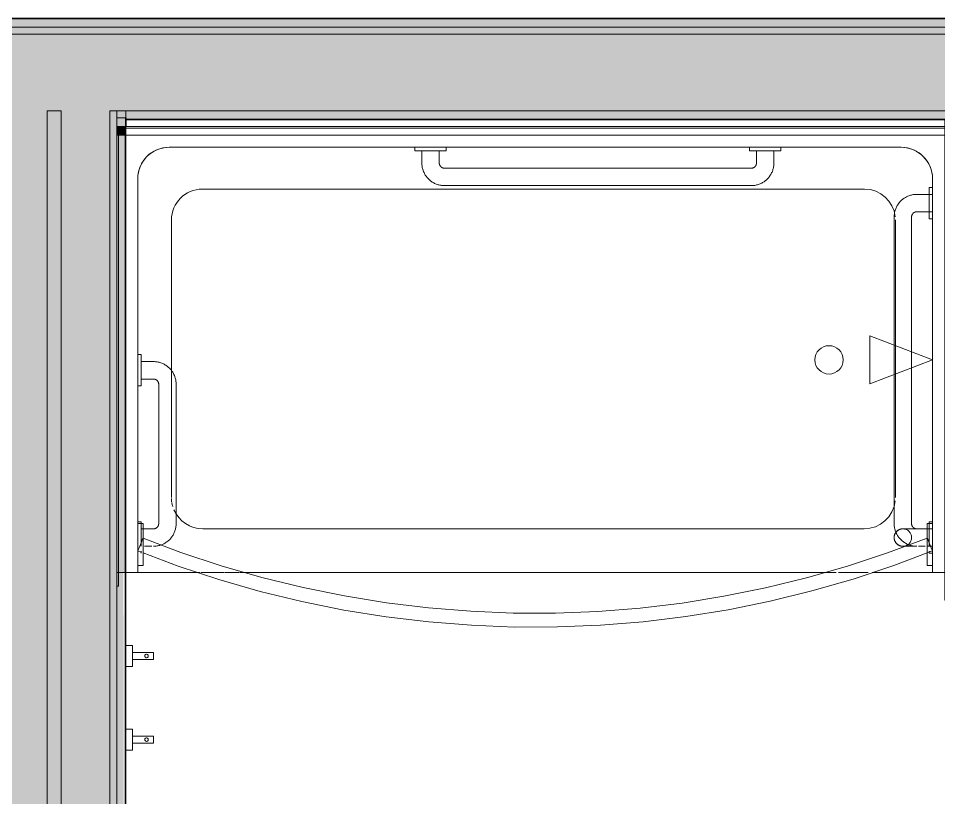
# Model space of a CAD drawing. Header units: inches. Extents: x 6 to 8416, y -388 to 6104.
# Drawn here: x 5930.2 to 5996.2, y 213.3 to 269.2 of the extents above; entities that cross this region are included whole.
import ezdxf

# ---------------------------------------------------------------- set-up
doc = ezdxf.new("R2010")
doc.units = ezdxf.units.IN
doc.header["$MEASUREMENT"] = 0
doc.linetypes.add('Dash 1_16_', pattern=[48, 24, -24])
for name, color, linetype, lineweight in [('A-GENM', 13, 'Continuous', 18), ('A-ROOM', 32, 'Continuous', 13), ('A-WALL', 113, 'Continuous', 25), ('A-WALL-PATT', 111, 'Continuous', 35), ('I-WALL', 2, 'Continuous', 25), ('P-SANR-FIXT', 6, 'Continuous', 18), ('Q-SPCQ', 91, 'Continuous', 18)]:
    doc.layers.add(name, color=color, linetype=linetype, lineweight=lineweight)

# ---------------------------------------------------------------- blocks, each defined once
blk = doc.blocks.new('GM BA Shower-Unit-Tub-Prefab-Non Accessible-AM - Non-Accessible_ 60_W x 32_D-8913591-LEVEL 3 - PLAN Copy 1 Copy 1')
at = {"layer": 'A-GENM'}
for p, q in [((0, 32), (0.625, 32)), ((59.375, 32), (60, 32))]:
    blk.add_line(p, q, dxfattribs=at)
blk = doc.blocks.new('z Nested-Shower Surround-Tub-Prefab - Variable-V1182-LEVEL 3 - PLAN Copy 1 Copy 1')
at = {"layer": 'A-GENM', "lineweight": 9}
for p, q in [((0.125, 33), (0, 33)), ((0, 33), (0, 0.625)), ((0, 32), (0, 33)), ((0, 33), (0.125, 33)), ((0.125, 0.625), (0.125, 33)), ((0.125, 33), (0.125, 32)), ((60, 33), (59.875, 33)), ((59.875, 33), (59.875, 32)), ((60, 32), (60, 33)), ((0, 0.625), (0, 32)), ((0.125, 32), (0.125, 0.625)), ((59.875, 32), (59.875, 0.625)), ((60, 0.625), (60, 32)), ((0, 0.625), (0, 0)), ((0, 0), (0, 0.625)), ((0, 0), (59.375, 0)), ((0.625, 0), (0, 0)), ((0.125, 0.125), (0.125, 0.625)), ((0.125, 0.625), (0.125, 0.312)), ((59.375, 0.125), (0.125, 0.125)), ((0.312, 0.125), (0.625, 0.125)), ((0.625, 0.125), (59.375, 0.125)), ((59.375, 0), (0.625, 0)), ((59.875, 0.125), (59.375, 0.125)), ((59.375, 0), (60, 0)), ((59.875, 0.625), (59.875, 0.125)), ((60, 0), (60, 0.625))]:
    blk.add_line(p, q, dxfattribs=at)
at = {"layer": 'A-GENM'}
for p, q in [((1.5, 32), (0, 32)), ((0, 32), (0, 0.625)), ((0, 0.625), (0, 32)), ((0.125, 32), (0.625, 32)), ((0.625, 32), (1.5, 32)), ((1.5, 32), (5.826, 32)), ((1.5, 30.75), (1.5, 32)), ((1.5, 30.75), (1.5, 32)), ((1.5, 32), (1.5, 30.75)), ((6.125, 32), (8.252, 32)), ((8.398, 32), (9.275, 32)), ((9.275, 32), (50.725, 32)), ((50.725, 32), (51.148, 32)), ((51.2, 32), (52.246, 32)), ((52.296, 32), (53.966, 32)), ((54.047, 32), (58.5, 32)), ((58.5, 32), (58.5, 30.75)), ((59.375, 32), (58.5, 32)), ((58.5, 32), (58.5, 30.75)), ((58.5, 30.75), (58.5, 32)), ((58.5, 32), (59.375, 32)), ((60, 32), (59.375, 32)), ((60, 0.625), (60, 32)), ((1.5, 30), (1.5, 30.75)), ((1.5, 29.25), (1.5, 30.75)), ((1.5, 30.75), (1.5, 30)), ((58.5, 30.75), (58.5, 29.25)), ((58.5, 30.75), (58.5, 29.25)), ((58.5, 29.25), (58.5, 30.75)), ((1.5, 3.75), (1.5, 29.25)), ((1.5, 5.942), (1.5, 29.058)), ((1.5, 29.058), (1.5, 5.942)), ((58.5, 29.25), (58.5, 3.75)), ((58.5, 29.25), (58.5, 3.75)), ((58.5, 3.75), (58.5, 29.25)), ((53.839, 28.873), (6.409, 28.873)), ((4.159, 26.623), (4.159, 17.771)), ((56.089, 18.5), (56.089, 26.623)), ((56.089, 6.712), (56.089, 18.5)), ((4.159, 17.771), (4.159, 15.729)), ((4.159, 15.729), (4.159, 6.712)), ((1.5, 3.75), (1.5, 5.058)), ((1.5, 5.058), (1.5, 3.75)), ((53.877, 4.5), (6.371, 4.5)), ((56.25, 1.5), (3.75, 1.5)), ((56.25, 1.5), (3.75, 1.5)), ((3.75, 1.5), (56.25, 1.5)), ((0, 0.625), (0, 0)), ((0, 0), (0, 0.625)), ((0, 0), (59.375, 0)), ((0.625, 0), (0, 0)), ((59.375, 0), (0.625, 0)), ((59.375, 0), (60, 0)), ((60, 0), (60, 0.625))]:
    blk.add_line(p, q, dxfattribs=at)
blk.add_circle((8.92, 16.75), 1.016, dxfattribs=at)
for centre, radius, start, end in [((6.409, 26.623), 2.25, 90, 173.7582), ((53.839, 26.623), 2.25, 23.01288, 90), ((53.839, 26.623), 2.25, 10.6675, 16.57426), ((53.839, 26.623), 2.25, 1.82866, 9.29916), ((53.877, 6.712), 2.212, 270, 360), ((6.371, 6.712), 2.212, 186.09767, 270), ((3.75, 3.75), 2.25, 180, 198.7126), ((3.75, 3.75), 2.25, 180, 270), ((3.75, 3.75), 2.25, 180, 198.7126), ((56.25, 3.75), 2.25, 270, 360), ((56.25, 3.75), 2.25, 339.97132, 0), ((56.25, 3.75), 2.25, 339.97132, 360), ((3.75, 3.75), 2.25, 200.02868, 204.97132), ((3.75, 3.75), 2.25, 200.02868, 204.97132), ((3.75, 3.75), 2.25, 204.97132, 245.02868), ((3.75, 3.75), 2.25, 204.97132, 245.02868), ((56.25, 3.75), 2.25, 294.97132, 335.02868), ((56.25, 3.75), 2.25, 294.97132, 335.02868), ((56.25, 3.75), 2.25, 335.02868, 339.97132), ((56.25, 3.75), 2.25, 335.02868, 339.97132), ((3.75, 3.75), 2.25, 245.02868, 249.97132), ((3.75, 3.75), 2.25, 245.02868, 249.97132), ((3.75, 3.75), 2.25, 249.97132, 270), ((3.75, 3.75), 2.25, 249.97132, 270), ((56.25, 3.75), 2.25, 270, 290.02868), ((56.25, 3.75), 2.25, 270, 290.02868), ((56.25, 3.75), 2.25, 290.02868, 294.97132), ((56.25, 3.75), 2.25, 290.02868, 294.97132)]:
    blk.add_arc(centre, radius, start, end, dxfattribs=at)
blk = doc.blocks.new('z Nested-Shower Grab Bars - Variable-V1183-LEVEL 3 - PLAN Copy 1 Copy 1')
at = {"layer": 'A-GENM', "linetype": 'Dash 1_16_', "lineweight": 9}
for p, q in [((0.132, 29.125), (0, 29.125)), ((0, 29.125), (0, 29.087)), ((0, 29.125), (0, 29.087)), ((0.132, 29.125), (0, 29.125)), ((0, 29.125), (0, 29.087)), ((0, 29.125), (0, 29.087)), ((0, 29.087), (0, 28.974)), ((0, 29.087), (0, 28.974)), ((0, 29.087), (0, 28.974)), ((0, 29.087), (0, 28.974)), ((0.25, 29.125), (0.132, 29.125)), ((0.25, 29.125), (0.132, 29.125)), ((0.25, 29.087), (0.25, 29.125)), ((0.25, 29.087), (0.25, 29.125)), ((0.25, 29.087), (0.25, 29.125)), ((0.25, 29.087), (0.25, 29.125)), ((0.25, 28.974), (0.25, 29.087)), ((0.25, 28.974), (0.25, 29.087)), ((0.25, 28.974), (0.25, 29.087)), ((0.25, 28.974), (0.25, 29.087)), ((56.75, 29.125), (56.75, 29.087)), ((56.75, 29.125), (56.75, 29.087)), ((56.75, 29.087), (56.75, 28.974)), ((56.75, 29.087), (56.75, 28.974)), ((57, 29.087), (57, 29.125)), ((57, 29.087), (57, 29.125)), ((57, 28.974), (57, 29.087)), ((57, 28.974), (57, 29.087)), ((0, 28.795), (0, 28.563)), ((0, 28.795), (0, 28.563)), ((0, 28.795), (0, 28.563)), ((0, 28.795), (0, 28.563)), ((0.132, 28.625), (0, 28.625)), ((0, 28.625), (0, 28.604)), ((0, 28.625), (0, 28.604)), ((0, 28.604), (0, 28.541)), ((0, 28.604), (0, 28.541)), ((0, 28.541), (0, 28.442)), ((0, 28.541), (0, 28.442)), ((0, 28.503), (0, 28.291)), ((0, 28.503), (0, 28.291)), ((0, 28.503), (0, 28.291)), ((0, 28.442), (0, 28.313)), ((0, 28.442), (0, 27.838)), ((0.375, 28.625), (0.154, 28.625)), ((0.25, 28.625), (0.25, 28.604)), ((0.25, 28.625), (0.25, 28.604)), ((0.25, 28.604), (0.25, 28.541)), ((0.25, 28.604), (0.25, 28.541)), ((0.25, 28.541), (0.25, 28.442)), ((0.25, 28.541), (0.25, 28.442)), ((0.25, 28.442), (0.25, 28.313)), ((0.25, 28.442), (0.25, 28.313)), ((1.004, 28.625), (0.515, 28.625)), ((1.004, 28.625), (0.515, 28.625)), ((1.272, 28.618), (1.208, 28.623)), ((1.245, 28.625), (1.284, 28.625)), ((1.44, 28.625), (1.477, 28.625)), ((1.528, 28.574), (1.465, 28.589)), ((1.551, 28.625), (1.587, 28.625)), ((1.587, 28.625), (1.622, 28.625)), ((1.966, 28.625), (1.987, 28.625)), ((1.987, 28.625), (2.007, 28.625)), ((2.007, 28.625), (2.025, 28.625)), ((2.025, 28.625), (2.042, 28.625)), ((2.042, 28.625), (2.057, 28.625)), ((55.616, 28.604), (55.552, 28.593)), ((56.516, 28.625), (55.998, 28.625)), ((56.75, 28.541), (56.75, 28.625)), ((56.75, 28.604), (56.75, 28.625)), ((56.75, 28.541), (56.75, 28.604)), ((56.75, 28.442), (56.75, 28.541)), ((56.75, 28.442), (56.75, 28.541)), ((56.75, 28.313), (56.75, 28.442)), ((56.75, 28.313), (56.75, 28.442)), ((57, 28.563), (57, 28.795)), ((57, 28.563), (57, 28.795)), ((57, 28.291), (57, 28.503)), ((57, 28.291), (57, 28.503)), ((0, 28.313), (0, 28.162)), ((0, 28.291), (0, 28.113)), ((0, 28.291), (0, 28.113)), ((0, 28.291), (0, 28.113)), ((0, 28.162), (0, 28)), ((0, 28), (0, 27.749)), ((0, 28), (0, 27.838)), ((0, 28), (0, 27.749)), ((0, 28), (0, 27.749)), ((0, 27.838), (0, 27.688)), ((0, 27.838), (0, 27.688)), ((0.25, 28.313), (0.25, 28.162)), ((0.25, 28.313), (0.25, 28)), ((0.25, 28.113), (0.25, 28.291)), ((0.25, 28.162), (0.25, 28)), ((0.25, 28), (0.25, 27.838)), ((0.25, 28), (0.25, 27.838)), ((0.25, 27.749), (0.25, 27.991)), ((0.25, 27.838), (0.25, 27.688)), ((0.25, 27.838), (0.25, 27.688)), ((56.75, 28.162), (56.75, 28.313)), ((56.75, 28.162), (56.75, 28.313)), ((56.75, 28), (56.75, 28.162)), ((56.75, 28), (56.75, 28.162)), ((56.75, 27.838), (56.75, 28)), ((56.75, 27.838), (56.75, 28)), ((56.75, 27.688), (56.75, 27.838)), ((56.75, 27.688), (56.75, 27.838)), ((57, 28.113), (57, 28.291)), ((57, 28.113), (57, 28.291)), ((57, 27.749), (57, 28)), ((57, 27.749), (57, 28)), ((0, 27.709), (0, 26.875)), ((0, 27.709), (0, 26.875)), ((0, 27.709), (0, 26.875)), ((0, 27.688), (0, 27.375)), ((0, 27.688), (0, 27.558)), ((0, 27.558), (0, 27.375)), ((0, 27.438), (0, 26.875)), ((0, 27.375), (1.125, 27.375)), ((0.25, 26.875), (0.25, 27.709)), ((0.25, 27.688), (0.25, 27.375)), ((0.25, 27.688), (0.25, 27.375)), ((0.25, 26.875), (0.25, 27.687)), ((0.25, 26.875), (0.25, 27.687)), ((0.25, 26.875), (0.25, 27.438)), ((0.25, 27.375), (1.125, 27.375)), ((55.875, 27.375), (56.75, 27.375)), ((56.75, 27.709), (56.75, 26.875)), ((56.75, 27.375), (56.75, 27.688)), ((56.75, 27.375), (56.75, 27.688)), ((56.75, 27.687), (56.75, 26.875)), ((57, 26.875), (57, 27.709)), ((57, 26.875), (57, 27.709)), ((0, 26.875), (0.25, 26.875)), ((0, 26.875), (0.25, 26.875)), ((1.5, 27), (1.5, 15.826)), ((2.75, 16.306), (2.75, 27)), ((54.25, 27), (54.25, 17)), ((55.5, 17), (55.5, 27)), ((56.75, 26.875), (57, 26.875)), ((56.75, 16.625), (55.875, 16.625)), ((57, 17.125), (56.75, 17.125)), ((56.75, 17.125), (56.75, 16.313)), ((56.75, 17.125), (56.75, 14.875)), ((56.75, 16.313), (56.75, 16.625)), ((56.75, 15.375), (56.75, 16.625)), ((57, 14.875), (57, 17.125)), ((57, 14.875), (57, 17.125)), ((2.75, 14.194), (2.75, 16.306)), ((56.75, 15.688), (56.75, 16.313)), ((1.5, 15.826), (1.5, 14.674)), ((55.875, 15.375), (56.75, 15.375)), ((56.75, 15.375), (56.75, 15.688)), ((56.75, 15.687), (56.75, 14.875)), ((1.5, 14.674), (1.5, 5)), ((56.75, 14.875), (57, 14.875)), ((2.75, 5), (2.75, 14.194)), ((0.25, 5.125), (0, 5.125)), ((0, 5.125), (0, 4.563)), ((0, 5.125), (0, 2.875)), ((1.125, 4.625), (0, 4.625)), ((0, 4.625), (0, 4.442)), ((0, 4.625), (0, 3.375)), ((0.25, 2.875), (0.25, 5.125)), ((0.25, 4.563), (0.25, 5.125)), ((0, 4.442), (0, 4.313)), ((0, 4.313), (0, 4.162)), ((0, 4.162), (0, 4)), ((0, 4), (0, 3.838)), ((0, 3.838), (0, 3.688)), ((0, 3.688), (0, 3.558)), ((0, 3.558), (0, 3.375)), ((0, 3.438), (0, 2.875)), ((0, 3.375), (1.125, 3.375)), ((0.25, 2.875), (0.25, 3.438)), ((0, 2.875), (0.25, 2.875)), ((35, 2.75), (13, 2.75)), ((35, 2.75), (13, 2.75)), ((13, 1.5), (35, 1.5)), ((13, 1.5), (35, 1.5)), ((11.375, 1.125), (11.375, 0.25)), ((11.375, 1.125), (11.375, 0.25)), ((12.625, 0.25), (12.625, 1.125)), ((12.625, 0.25), (12.625, 1.125)), ((35.375, 1.125), (35.375, 0.25)), ((35.375, 1.125), (35.375, 0.25)), ((36.625, 0.25), (36.625, 1.125)), ((36.625, 0.25), (36.625, 1.125)), ((10.875, 0.25), (10.875, 0)), ((11.687, 0.25), (10.875, 0.25)), ((11.687, 0.25), (10.875, 0.25)), ((10.875, 0.25), (10.875, 0)), ((13.125, 0.25), (10.875, 0.25)), ((11.687, 0.25), (10.875, 0.25)), ((10.875, 0), (13.125, 0)), ((10.875, 0), (13.125, 0)), ((10.875, 0), (13.125, 0)), ((10.875, 0), (13.125, 0)), ((11.375, 0.25), (11.688, 0.25)), ((11.375, 0.25), (11.688, 0.25)), ((11.375, 0.25), (11.688, 0.25)), ((11.375, 0.25), (12.625, 0.25)), ((11.688, 0.25), (11.838, 0.25)), ((11.688, 0.25), (12.313, 0.25)), ((11.688, 0.25), (12.313, 0.25)), ((11.838, 0.25), (12, 0.25)), ((12, 0.25), (12.162, 0.25)), ((12.162, 0.25), (12.313, 0.25)), ((13.125, 0.25), (12.313, 0.25)), ((13.125, 0.25), (12.313, 0.25)), ((12.313, 0.25), (12.625, 0.25)), ((12.313, 0.25), (12.625, 0.25)), ((13.125, 0.25), (12.313, 0.25)), ((12.313, 0.25), (12.625, 0.25)), ((13.125, 0), (13.125, 0.25)), ((13.125, 0), (13.125, 0.25)), ((34.875, 0.25), (34.875, 0)), ((35.687, 0.25), (34.875, 0.25)), ((35.687, 0.25), (34.875, 0.25)), ((34.875, 0.25), (34.875, 0)), ((37.125, 0.25), (34.875, 0.25)), ((35.687, 0.25), (34.875, 0.25)), ((34.875, 0), (37.125, 0)), ((34.875, 0), (37.125, 0)), ((34.875, 0), (37.125, 0)), ((34.875, 0), (37.125, 0)), ((35.375, 0.25), (35.688, 0.25)), ((35.375, 0.25), (35.688, 0.25)), ((35.375, 0.25), (36.625, 0.25)), ((35.375, 0.25), (35.688, 0.25)), ((35.688, 0.25), (36.313, 0.25)), ((35.688, 0.25), (35.838, 0.25)), ((35.688, 0.25), (36.313, 0.25)), ((35.838, 0.25), (36, 0.25)), ((36, 0.25), (36.162, 0.25)), ((36.162, 0.25), (36.313, 0.25)), ((37.125, 0.25), (36.313, 0.25)), ((37.125, 0.25), (36.313, 0.25)), ((36.313, 0.25), (36.625, 0.25)), ((36.313, 0.25), (36.625, 0.25)), ((37.125, 0.25), (36.313, 0.25)), ((36.313, 0.25), (36.625, 0.25)), ((37.125, 0), (37.125, 0.25)), ((37.125, 0), (37.125, 0.25))]:
    blk.add_line(p, q, dxfattribs=at)
at = {"layer": 'A-GENM', "linetype": 'Dash 1_16_', "lineweight": 9, "flags": 128}
for points in [[(1.208, 28.623), (1.143, 28.625), (1.125, 28.625)], [(1.125, 28.625), (1.165, 28.625), (1.205, 28.625), (1.245, 28.625)], [(1.465, 28.589), (1.401, 28.601), (1.337, 28.611), (1.272, 28.618)], [(1.284, 28.625), (1.324, 28.625), (1.363, 28.625), (1.401, 28.625), (1.44, 28.625)], [(1.477, 28.625), (1.514, 28.625), (1.551, 28.625)], [(2.646, 27.572), (2.622, 27.633), (2.595, 27.692), (2.566, 27.75), (2.535, 27.807), (2.502, 27.863), (2.466, 27.918), (2.428, 27.97), (2.389, 28.022), (2.347, 28.072), (2.303, 28.119), (2.257, 28.166), (2.21, 28.21), (2.16, 28.252), (2.109, 28.293), (2.057, 28.331), (2.003, 28.367), (1.948, 28.401), (1.891, 28.433), (1.833, 28.463), (1.774, 28.49), (1.714, 28.515), (1.653, 28.537), (1.591, 28.557), (1.528, 28.574)], [(1.622, 28.625), (1.656, 28.625), (1.69, 28.625), (1.722, 28.625), (1.754, 28.625), (1.784, 28.625), (1.814, 28.625), (1.842, 28.625), (1.87, 28.625), (1.896, 28.625), (1.921, 28.625), (1.944, 28.625), (1.966, 28.625)], [(2.057, 28.625), (2.071, 28.625), (2.083, 28.625), (2.094, 28.625), (2.103, 28.625), (2.11, 28.625), (2.116, 28.625), (2.121, 28.625), (2.124, 28.625), (2.125, 28.625)], [(2.125, 28.625), (2.15, 28.625), (2.175, 28.623), (2.2, 28.621), (2.225, 28.617), (2.249, 28.613), (2.274, 28.607), (2.298, 28.601), (2.322, 28.593), (2.345, 28.585), (2.368, 28.576), (2.391, 28.565), (2.414, 28.554), (2.436, 28.542), (2.457, 28.53), (2.478, 28.516), (2.498, 28.501), (2.518, 28.486), (2.537, 28.47), (2.556, 28.453), (2.573, 28.435), (2.59, 28.417), (2.607, 28.398), (2.622, 28.379), (2.637, 28.358), (2.651, 28.338), (2.664, 28.316), (2.676, 28.295), (2.688, 28.272), (2.698, 28.25), (2.708, 28.226), (2.716, 28.203), (2.724, 28.179), (2.73, 28.155), (2.736, 28.131), (2.741, 28.106), (2.745, 28.082), (2.747, 28.057), (2.749, 28.032), (2.75, 28.007), (2.75, 27.982), (2.749, 27.957), (2.746, 27.932), (2.743, 27.907), (2.739, 27.882), (2.734, 27.858), (2.727, 27.834), (2.72, 27.81), (2.712, 27.786), (2.703, 27.763), (2.693, 27.74), (2.682, 27.717), (2.671, 27.695), (2.658, 27.674), (2.645, 27.653), (2.63, 27.632), (2.615, 27.612), (2.599, 27.593), (2.583, 27.574), (2.565, 27.556), (2.547, 27.539), (2.528, 27.523), (2.509, 27.507), (2.489, 27.492), (2.468, 27.478), (2.447, 27.464), (2.426, 27.452), (2.403, 27.44), (2.381, 27.43), (2.358, 27.42), (2.334, 27.411), (2.311, 27.403), (2.287, 27.396), (2.262, 27.39), (2.238, 27.385), (2.213, 27.381), (2.188, 27.378), (2.163, 27.376), (2.138, 27.375), (2.125, 27.375)], [(55.303, 28.521), (55.242, 28.497), (55.183, 28.47), (55.125, 28.441), (55.068, 28.41), (55.012, 28.377), (54.957, 28.341), (54.905, 28.303), (54.853, 28.264), (54.803, 28.222), (54.756, 28.178), (54.709, 28.132), (54.665, 28.085), (54.623, 28.035), (54.582, 27.984), (54.544, 27.932), (54.508, 27.878), (54.474, 27.823), (54.442, 27.766), (54.412, 27.708), (54.385, 27.649), (54.36, 27.589), (54.338, 27.528), (54.318, 27.466), (54.301, 27.403), (54.286, 27.34), (54.274, 27.276), (54.264, 27.212), (54.257, 27.147), (54.252, 27.083), (54.25, 27.018), (54.25, 27)], [(55.552, 28.593), (55.489, 28.578), (55.426, 28.562), (55.364, 28.543), (55.303, 28.521)], [(55.875, 28.625), (55.81, 28.624), (55.745, 28.62), (55.68, 28.613), (55.616, 28.604)], [(1.125, 27.375), (1.14, 27.375), (1.155, 27.374), (1.17, 27.372), (1.185, 27.37), (1.2, 27.368), (1.214, 27.364), (1.229, 27.36), (1.243, 27.356), (1.257, 27.351), (1.271, 27.345), (1.285, 27.339), (1.298, 27.333), (1.311, 27.325), (1.324, 27.318), (1.337, 27.31), (1.349, 27.301), (1.361, 27.292), (1.372, 27.282), (1.383, 27.272), (1.394, 27.261), (1.404, 27.25), (1.414, 27.239), (1.423, 27.227), (1.432, 27.215), (1.441, 27.203), (1.448, 27.19), (1.456, 27.177), (1.463, 27.163), (1.469, 27.15), (1.475, 27.136), (1.48, 27.122), (1.484, 27.108), (1.488, 27.093), (1.492, 27.078), (1.495, 27.064), (1.497, 27.049), (1.498, 27.034), (1.5, 27.019), (1.5, 27.004), (1.5, 27)], [(1.95, 27.375), (1.927, 27.375), (1.903, 27.375), (1.877, 27.375), (1.85, 27.375), (1.822, 27.375), (1.792, 27.375), (1.762, 27.375), (1.731, 27.375), (1.699, 27.375), (1.665, 27.375), (1.631, 27.375), (1.596, 27.375), (1.561, 27.375), (1.524, 27.375), (1.487, 27.375), (1.45, 27.375), (1.412, 27.375), (1.373, 27.375), (1.334, 27.375), (1.295, 27.375), (1.255, 27.375), (1.216, 27.375), (1.176, 27.375), (1.136, 27.375), (1.125, 27.375)], [(2.125, 27.375), (2.124, 27.375), (2.122, 27.375), (2.118, 27.375), (2.112, 27.375), (2.105, 27.375), (2.096, 27.375), (2.086, 27.375), (2.074, 27.375), (2.061, 27.375), (2.046, 27.375), (2.03, 27.375), (2.012, 27.375), (1.993, 27.375), (1.972, 27.375), (1.95, 27.375)], [(2.75, 27), (2.749, 27.065), (2.745, 27.13), (2.738, 27.195), (2.729, 27.259), (2.718, 27.323), (2.703, 27.386), (2.687, 27.449), (2.668, 27.511), (2.646, 27.572)], [(55.5, 27), (55.5, 27.015), (55.501, 27.03), (55.503, 27.045), (55.505, 27.06), (55.507, 27.075), (55.511, 27.089), (55.515, 27.104), (55.519, 27.118), (55.524, 27.132), (55.53, 27.146), (55.536, 27.16), (55.542, 27.173), (55.55, 27.186), (55.557, 27.199), (55.565, 27.212), (55.574, 27.224), (55.583, 27.236), (55.593, 27.247), (55.603, 27.258), (55.614, 27.269), (55.625, 27.279), (55.636, 27.289), (55.648, 27.298), (55.66, 27.307), (55.672, 27.316), (55.685, 27.323), (55.698, 27.331), (55.712, 27.338), (55.725, 27.344), (55.739, 27.35), (55.753, 27.355), (55.767, 27.359), (55.782, 27.363), (55.797, 27.367), (55.811, 27.37), (55.826, 27.372), (55.841, 27.373), (55.856, 27.375), (55.871, 27.375), (55.875, 27.375)], [(54.25, 17), (54.251, 16.935), (54.255, 16.87), (54.262, 16.805), (54.271, 16.741), (54.282, 16.677), (54.297, 16.614), (54.313, 16.551), (54.332, 16.489), (54.354, 16.428), (54.378, 16.367), (54.405, 16.308), (54.434, 16.25), (54.465, 16.193), (54.498, 16.137), (54.534, 16.082), (54.572, 16.03), (54.611, 15.978), (54.653, 15.928), (54.697, 15.881), (54.743, 15.834), (54.79, 15.79), (54.84, 15.748), (54.891, 15.707), (54.943, 15.669), (54.997, 15.633), (55.052, 15.599), (55.109, 15.567), (55.167, 15.537), (55.226, 15.51), (55.286, 15.485), (55.347, 15.463), (55.409, 15.443), (55.472, 15.426), (55.535, 15.411), (55.599, 15.399), (55.663, 15.389), (55.728, 15.382), (55.792, 15.377), (55.857, 15.375), (55.875, 15.375)], [(55.875, 16.625), (55.86, 16.625), (55.845, 16.626), (55.83, 16.628), (55.815, 16.63), (55.8, 16.632), (55.786, 16.636), (55.771, 16.64), (55.757, 16.644), (55.743, 16.649), (55.729, 16.655), (55.715, 16.661), (55.702, 16.667), (55.689, 16.675), (55.676, 16.682), (55.663, 16.69), (55.651, 16.699), (55.639, 16.708), (55.628, 16.718), (55.617, 16.728), (55.606, 16.739), (55.596, 16.75), (55.586, 16.761), (55.577, 16.773), (55.568, 16.785), (55.559, 16.797), (55.552, 16.81), (55.544, 16.823), (55.537, 16.837), (55.531, 16.85), (55.525, 16.864), (55.52, 16.878), (55.516, 16.892), (55.512, 16.907), (55.508, 16.922), (55.505, 16.936), (55.503, 16.951), (55.502, 16.966), (55.5, 16.981), (55.5, 16.996), (55.5, 17)], [(1.5, 5), (1.5, 4.985), (1.499, 4.97), (1.497, 4.955), (1.495, 4.94), (1.493, 4.925), (1.489, 4.911), (1.485, 4.896), (1.481, 4.882), (1.476, 4.868), (1.47, 4.854), (1.464, 4.84), (1.458, 4.827), (1.45, 4.814), (1.443, 4.801), (1.435, 4.788), (1.426, 4.776), (1.417, 4.764), (1.407, 4.753), (1.397, 4.742), (1.386, 4.731), (1.375, 4.721), (1.364, 4.711), (1.352, 4.702), (1.34, 4.693), (1.328, 4.684), (1.315, 4.677), (1.302, 4.669), (1.288, 4.662), (1.275, 4.656), (1.261, 4.65), (1.247, 4.645), (1.233, 4.641), (1.218, 4.637), (1.203, 4.633), (1.189, 4.63), (1.174, 4.628), (1.159, 4.627), (1.144, 4.625), (1.129, 4.625), (1.125, 4.625)], [(1.125, 3.375), (1.19, 3.376), (1.255, 3.38), (1.32, 3.387), (1.384, 3.396), (1.448, 3.407), (1.511, 3.422), (1.574, 3.438), (1.636, 3.457), (1.697, 3.479), (1.758, 3.503), (1.817, 3.53), (1.875, 3.559), (1.932, 3.59), (1.988, 3.623), (2.043, 3.659), (2.095, 3.697), (2.147, 3.736), (2.197, 3.778), (2.244, 3.822), (2.291, 3.868), (2.335, 3.915), (2.377, 3.965), (2.418, 4.016), (2.456, 4.068), (2.492, 4.122), (2.526, 4.177), (2.558, 4.234), (2.588, 4.292), (2.615, 4.351), (2.64, 4.411), (2.662, 4.472), (2.682, 4.534), (2.699, 4.597), (2.714, 4.66), (2.726, 4.724), (2.736, 4.788), (2.743, 4.853), (2.748, 4.917), (2.75, 4.982), (2.75, 5)], [(13, 2.75), (12.935, 2.749), (12.87, 2.745), (12.805, 2.738), (12.741, 2.729), (12.677, 2.718), (12.614, 2.703), (12.551, 2.687), (12.489, 2.668), (12.428, 2.646), (12.367, 2.622), (12.308, 2.595), (12.25, 2.566), (12.193, 2.535), (12.137, 2.502), (12.082, 2.466), (12.03, 2.428), (11.978, 2.389), (11.928, 2.347), (11.881, 2.303), (11.834, 2.257), (11.79, 2.21), (11.748, 2.16), (11.707, 2.109), (11.669, 2.057), (11.633, 2.003), (11.599, 1.948), (11.567, 1.891), (11.537, 1.833), (11.51, 1.774), (11.485, 1.714), (11.463, 1.653), (11.443, 1.591), (11.426, 1.528), (11.411, 1.465), (11.399, 1.401), (11.389, 1.337), (11.382, 1.272), (11.377, 1.208), (11.375, 1.143), (11.375, 1.125)], [(13, 2.75), (12.935, 2.749), (12.87, 2.745), (12.805, 2.738), (12.741, 2.729), (12.677, 2.718), (12.614, 2.703), (12.551, 2.687), (12.489, 2.668), (12.428, 2.646), (12.367, 2.622), (12.308, 2.595), (12.25, 2.566), (12.193, 2.535), (12.137, 2.502), (12.082, 2.466), (12.03, 2.428), (11.978, 2.389), (11.928, 2.347), (11.881, 2.303), (11.834, 2.257), (11.79, 2.21), (11.748, 2.16), (11.707, 2.109), (11.669, 2.057), (11.633, 2.003), (11.599, 1.948), (11.567, 1.891), (11.537, 1.833), (11.51, 1.774), (11.485, 1.714), (11.463, 1.653), (11.443, 1.591), (11.426, 1.528), (11.411, 1.465), (11.399, 1.401), (11.389, 1.337), (11.382, 1.272), (11.377, 1.208), (11.375, 1.143), (11.375, 1.125)], [(36.625, 1.125), (36.624, 1.19), (36.62, 1.255), (36.613, 1.32), (36.604, 1.384), (36.593, 1.448), (36.578, 1.511), (36.562, 1.574), (36.543, 1.636), (36.521, 1.697), (36.497, 1.758), (36.47, 1.817), (36.441, 1.875), (36.41, 1.932), (36.377, 1.988), (36.341, 2.043), (36.303, 2.095), (36.264, 2.147), (36.222, 2.197), (36.178, 2.244), (36.132, 2.291), (36.085, 2.335), (36.035, 2.377), (35.984, 2.418), (35.932, 2.456), (35.878, 2.492), (35.823, 2.526), (35.766, 2.558), (35.708, 2.588), (35.649, 2.615), (35.589, 2.64), (35.528, 2.662), (35.466, 2.682), (35.403, 2.699), (35.34, 2.714), (35.276, 2.726), (35.212, 2.736), (35.147, 2.743), (35.083, 2.748), (35.018, 2.75), (35, 2.75)], [(36.625, 1.125), (36.624, 1.19), (36.62, 1.255), (36.613, 1.32), (36.604, 1.384), (36.593, 1.448), (36.578, 1.511), (36.562, 1.574), (36.543, 1.636), (36.521, 1.697), (36.497, 1.758), (36.47, 1.817), (36.441, 1.875), (36.41, 1.932), (36.377, 1.988), (36.341, 2.043), (36.303, 2.095), (36.264, 2.147), (36.222, 2.197), (36.178, 2.244), (36.132, 2.291), (36.085, 2.335), (36.035, 2.377), (35.984, 2.418), (35.932, 2.456), (35.878, 2.492), (35.823, 2.526), (35.766, 2.558), (35.708, 2.588), (35.649, 2.615), (35.589, 2.64), (35.528, 2.662), (35.466, 2.682), (35.403, 2.699), (35.34, 2.714), (35.276, 2.726), (35.212, 2.736), (35.147, 2.743), (35.083, 2.748), (35.018, 2.75), (35, 2.75)], [(12.625, 1.125), (12.625, 1.14), (12.626, 1.155), (12.628, 1.17), (12.63, 1.185), (12.632, 1.2), (12.636, 1.214), (12.64, 1.229), (12.644, 1.243), (12.649, 1.257), (12.655, 1.271), (12.661, 1.285), (12.667, 1.298), (12.675, 1.311), (12.682, 1.324), (12.69, 1.337), (12.699, 1.349), (12.708, 1.361), (12.718, 1.372), (12.728, 1.383), (12.739, 1.394), (12.75, 1.404), (12.761, 1.414), (12.773, 1.423), (12.785, 1.432), (12.797, 1.441), (12.81, 1.448), (12.823, 1.456), (12.837, 1.463), (12.85, 1.469), (12.864, 1.475), (12.878, 1.48), (12.892, 1.484), (12.907, 1.488), (12.922, 1.492), (12.936, 1.495), (12.951, 1.497), (12.966, 1.498), (12.981, 1.5), (12.996, 1.5), (13, 1.5)], [(12.625, 1.125), (12.625, 1.14), (12.626, 1.155), (12.628, 1.17), (12.63, 1.185), (12.632, 1.2), (12.636, 1.214), (12.64, 1.229), (12.644, 1.243), (12.649, 1.257), (12.655, 1.271), (12.661, 1.285), (12.667, 1.298), (12.675, 1.311), (12.682, 1.324), (12.69, 1.337), (12.699, 1.349), (12.708, 1.361), (12.718, 1.372), (12.728, 1.383), (12.739, 1.394), (12.75, 1.404), (12.761, 1.414), (12.773, 1.423), (12.785, 1.432), (12.797, 1.441), (12.81, 1.448), (12.823, 1.456), (12.837, 1.463), (12.85, 1.469), (12.864, 1.475), (12.878, 1.48), (12.892, 1.484), (12.907, 1.488), (12.922, 1.492), (12.936, 1.495), (12.951, 1.497), (12.966, 1.498), (12.981, 1.5), (12.996, 1.5), (13, 1.5)], [(35, 1.5), (35.015, 1.5), (35.03, 1.499), (35.045, 1.497), (35.06, 1.495), (35.075, 1.493), (35.089, 1.489), (35.104, 1.485), (35.118, 1.481), (35.132, 1.476), (35.146, 1.47), (35.16, 1.464), (35.173, 1.458), (35.186, 1.45), (35.199, 1.443), (35.212, 1.435), (35.224, 1.426), (35.236, 1.417), (35.247, 1.407), (35.258, 1.397), (35.269, 1.386), (35.279, 1.375), (35.289, 1.364), (35.298, 1.352), (35.307, 1.34), (35.316, 1.328), (35.323, 1.315), (35.331, 1.302), (35.338, 1.288), (35.344, 1.275), (35.35, 1.261), (35.355, 1.247), (35.359, 1.233), (35.363, 1.218), (35.367, 1.203), (35.37, 1.189), (35.372, 1.174), (35.373, 1.159), (35.375, 1.144), (35.375, 1.129), (35.375, 1.125)], [(35, 1.5), (35.015, 1.5), (35.03, 1.499), (35.045, 1.497), (35.06, 1.495), (35.075, 1.493), (35.089, 1.489), (35.104, 1.485), (35.118, 1.481), (35.132, 1.476), (35.146, 1.47), (35.16, 1.464), (35.173, 1.458), (35.186, 1.45), (35.199, 1.443), (35.212, 1.435), (35.224, 1.426), (35.236, 1.417), (35.247, 1.407), (35.258, 1.397), (35.269, 1.386), (35.279, 1.375), (35.289, 1.364), (35.298, 1.352), (35.307, 1.34), (35.316, 1.328), (35.323, 1.315), (35.331, 1.302), (35.338, 1.288), (35.344, 1.275), (35.35, 1.261), (35.355, 1.247), (35.359, 1.233), (35.363, 1.218), (35.367, 1.203), (35.37, 1.189), (35.372, 1.174), (35.373, 1.159), (35.375, 1.144), (35.375, 1.129), (35.375, 1.125)]]:
    blk.add_lwpolyline(points, dxfattribs=at)
at = {"layer": 'A-GENM', "linetype": 'Dash 1_16_', "lineweight": 9}
for start, end in [(90, 270), (270, 90)]:
    blk.add_arc((2.125, 28), 0.625, start, end, dxfattribs=at)
blk = doc.blocks.new('z Nested-Shower Fixtures - Variable-2223344-LEVEL 3 - PLAN Copy 1 Copy 1')
at = {"layer": 'P-SANR-FIXT'}
for p, q in [((0, 0), (4.5, 1.727)), ((4.5, 1.727), (4.5, -1.727)), ((4.5, -1.727), (0, 0))]:
    blk.add_line(p, q, dxfattribs=at)
blk = doc.blocks.new('z Nested-Shower Extra Gyp Layer - Variable-V1184-LEVEL 3 - PLAN Copy 1 Copy 1')
at = {"layer": 'A-GENM', "lineweight": 9}
for p, q in [((59.375, 0.625), (0, 0.625)), ((0, 0.625), (60, 0.625)), ((0, 0.625), (0, 0)), ((0, 0.625), (0, 0)), ((60, 0), (0, 0)), ((0, 0), (59.375, 0)), ((60, 0.625), (59.375, 0.625)), ((59.375, 0), (60, 0)), ((60, 0), (60, 0.625)), ((60, 0.625), (60, 0))]:
    blk.add_line(p, q, dxfattribs=at)
blk = doc.blocks.new('z Nested-Shower Extra Gyp Layer - Variable-V1185-LEVEL 3 - PLAN Copy 1 Copy 1')
at = {"layer": 'A-GENM', "lineweight": 9}
for p, q in [((0.625, 0.625), (0, 0.625)), ((0, 0.625), (32, 0.625)), ((0, 0.625), (0, 0)), ((0, 0.625), (0, 0)), ((32, 0), (0, 0)), ((0, 0), (0.625, 0)), ((32, 0.625), (0.625, 0.625)), ((0.625, 0), (32, 0)), ((32, 0), (32, 0.625)), ((32, 0.625), (32, 0))]:
    blk.add_line(p, q, dxfattribs=at)
blk = doc.blocks.new('SE BA Shower Curtain Rod-AM - 1_ Dia__ 76_ AFF-V1186-LEVEL 3 - PLAN Copy 1 Copy 1')
at = {"layer": 'Q-SPCQ'}
for p, q in [((0.375, 1.5), (0, 1.5)), ((0, 1.5), (0, 0.75)), ((0, 1.5), (0, -1.5)), ((0.375, -1.5), (0.375, 1.5)), ((0.375, 0.75), (0.375, 1.5)), ((57, 1.5), (56.625, 1.5)), ((56.625, 1.5), (56.625, 0.75)), ((56.625, 1.5), (56.625, -1.5)), ((57, -1.5), (57, 1.5)), ((57, 0.75), (57, 1.5)), ((0, 0.75), (0, -0.75)), ((0.375, 0.521), (0.375, 0.75)), ((57, -0.75), (57, 0.75)), ((0.132, 0.513), (0.002, 0.464)), ((0.002, 0.464), (0.009, 0.449)), ((0.002, 0.464), (0.009, 0.449)), ((0.009, 0.449), (0.027, 0.402)), ((0.009, 0.449), (0.027, 0.402)), ((0.027, 0.402), (0.057, 0.328)), ((0.027, 0.402), (0.095, 0.232)), ((0.057, 0.328), (0.095, 0.232)), ((0.095, 0.232), (0.14, 0.12)), ((0.095, 0.232), (0.14, 0.12)), ((0.375, 0.605), (0.132, 0.513)), ((0.14, 0.12), (0.187, 0)), ((0.14, 0.12), (0.235, -0.12)), ((0.187, 0), (0.235, -0.12)), ((56.72, -0.232), (56.905, 0.232)), ((56.765, -0.12), (56.812, 0)), ((56.998, 0.464), (56.786, 0.544)), ((56.812, 0), (56.86, 0.12)), ((56.86, 0.12), (56.905, 0.232)), ((56.905, 0.232), (56.943, 0.328)), ((56.905, 0.232), (56.943, 0.328)), ((56.943, 0.328), (56.973, 0.402)), ((56.943, 0.328), (56.973, 0.402)), ((56.973, 0.402), (56.998, 0.464)), ((56.973, 0.402), (56.991, 0.449)), ((56.991, 0.449), (56.998, 0.464)), ((0.235, -0.12), (0.28, -0.232)), ((0.235, -0.12), (0.28, -0.232)), ((0.28, -0.232), (0.318, -0.328)), ((0.28, -0.232), (0.348, -0.402)), ((0.318, -0.328), (0.348, -0.402)), ((0.348, -0.402), (0.366, -0.449)), ((0.348, -0.402), (0.366, -0.449)), ((0.366, -0.449), (0.373, -0.464)), ((0.366, -0.449), (0.373, -0.464)), ((0.375, -0.75), (0.375, -0.391)), ((56.625, -0.391), (56.625, -0.75)), ((56.627, -0.464), (56.652, -0.402)), ((56.627, -0.464), (56.652, -0.402)), ((56.652, -0.402), (56.682, -0.328)), ((56.652, -0.402), (56.682, -0.328)), ((56.682, -0.328), (56.72, -0.232)), ((56.682, -0.328), (56.72, -0.232)), ((56.72, -0.232), (56.765, -0.12)), ((0, -0.75), (0, -1.5)), ((0.375, -1.5), (0.375, -0.75)), ((56.625, -0.75), (56.625, -1.5)), ((57, -1.5), (57, -0.75)), ((0, -1.5), (0.375, -1.5)), ((56.625, -1.5), (57, -1.5))]:
    blk.add_line(p, q, dxfattribs=at)
at = {"layer": 'Q-SPCQ', "flags": 128}
for points in [[(56.625, 0.604), (54.115, 1.547), (51.191, 2.513), (48.231, 3.362), (45.239, 4.091), (42.221, 4.7), (39.18, 5.189), (36.123, 5.555), (33.053, 5.798), (29.976, 5.919), (26.897, 5.916), (23.82, 5.791), (20.75, 5.542), (17.694, 5.171), (14.654, 4.678), (11.636, 4.063), (8.646, 3.329), (5.687, 2.475), (2.765, 1.504), (0.375, 0.605)], [(0.375, -0.464), (3.218, 0.604), (6.104, 1.558), (9.026, 2.395), (11.978, 3.115), (14.958, 3.716), (17.959, 4.198), (20.976, 4.56), (24.006, 4.8), (27.043, 4.919), (30.083, 4.916), (33.119, 4.792), (36.149, 4.547), (39.166, 4.181), (42.166, 3.694), (45.144, 3.088), (48.096, 2.363), (51.016, 1.52), (53.901, 0.562), (56.625, -0.464)]]:
    blk.add_lwpolyline(points, dxfattribs=at)
blk = doc.blocks.new('SE BA Robe Hook-AM - Robe Hook-V671-LEVEL 3 - PLAN Copy 1 Copy 1')
at = {"layer": 'Q-SPCQ'}
for p, q in [((-0.25, 2), (-0.25, 0.5)), ((-0.25, 2), (0, 2)), ((-0.217, 2), (0, 2)), ((0, 2), (0.217, 2)), ((0, 2), (0.25, 2)), ((0.25, 0.5), (0.25, 2)), ((-0.75, 0.5), (-0.75, 0)), ((0, 0.5), (-0.75, 0.5)), ((0, 0.5), (-0.25, 0.5)), ((0, 0.5), (-0.236, 0.5)), ((0, 0.5), (-0.217, 0.5)), ((0.217, 0.5), (0, 0.5)), ((0.25, 0.5), (0, 0.5)), ((0.236, 0.5), (0, 0.5)), ((0.75, 0.5), (0, 0.5)), ((0.75, 0), (0.75, 0.5)), ((0, 0), (-0.75, 0)), ((0.75, 0), (0, 0))]:
    blk.add_line(p, q, dxfattribs=at)
for start, end in [(360, 180), (135, 180), (180, 360), (180, 210), (210, 225), (120, 135), (225, 240), (105, 120), (240, 345), (0, 105), (345, 0)]:
    blk.add_arc((0, 1.5), 0.125, start, end, dxfattribs=at)

msp = doc.modelspace()

# ---------------------------------------------------------------- hatches: boundary and pattern name
at = {"layer": 'A-WALL-PATT', "lineweight": 25}
h = msp.add_hatch(color=10, dxfattribs=at)
h.paths.add_polyline_path([(5843.81678685, 268.56077679), (5937.92419122, 268.56077679), (5937.92419122, 269.18577679), (5587.16533733, 269.18577679), (5587.16533733, 268.56077679), (5826.94553685, 268.56077679)])
h.paths.add_polyline_path([(5547.16533733, 268.56077679), (5551.16533733, 268.56077679), (5551.16533733, 269.18577679), (5546.54033733, 269.18577679), (5546.54033733, 268.56077679)])
h = msp.add_hatch(color=10, dxfattribs=at)
h.paths.add_polyline_path([(6299.34053685, 268.56077679), (6348.91533733, 268.56077679), (6348.91533733, 269.18577679), (6125.16533733, 269.18577679), (6125.16533733, 268.56077679), (6282.46928685, 268.56077679)])
h.paths.add_polyline_path([(6089.16533733, 268.56077679), (6089.16533733, 269.18577679), (5937.92419122, 269.18577679), (5937.92419122, 268.56077679), (6063.14303685, 268.56077679)])
at = {"layer": 'A-WALL-PATT'}
h = msp.add_hatch(color=10, dxfattribs=at)
h.paths.add_polyline_path([(5894.43053685, 262.06077679), (5926.79033733, 262.06077679), (5926.79033733, 262.56077679), (5587.16533733, 262.56077679), (5587.16533733, 262.06077679), (5877.55928685, 262.06077679)])
h.paths.add_polyline_path([(5937.91533733, 262.06077679), (5937.92419122, 262.56077679), (5937.29033733, 262.56077679), (5937.29033733, 262.06077679)])
h.paths.add_polyline_path([(5546.54033733, 262.06077679), (5551.16533733, 262.22543581), (5551.16533733, 262.56077679), (5546.54033733, 262.56077679), (5546.54033733, 262.22543581)])
msp.add_hatch(color=10, dxfattribs=at).paths.add_polyline_path([(5937.29033733, 131.93577679), (5937.29033733, 262.56077679), (5936.79033733, 262.56077679), (5936.79033733, 131.93577679)])
at = {"layer": 'A-WALL-PATT', "lineweight": 25}
h = msp.add_hatch(color=10, dxfattribs=at)
h.paths.add_polyline_path([(5937.91533733, 131.93577679), (5937.76089718, 229.43577679), (5937.29033733, 229.43577679), (5937.29033733, 131.93577679)])
h.paths.add_polyline_path([(5937.29033733, 261.43577679), (5937.91533733, 261.43577679), (5937.91533733, 262.06077679), (5937.29033733, 262.06077679)])
at = {"layer": 'A-WALL-PATT'}
h = msp.add_hatch(color=10, dxfattribs=at)
h.paths.add_polyline_path([(6299.34053685, 261.93577679), (6349.54033733, 261.93577679), (6349.54033733, 262.56077679), (6125.16533733, 262.56077679), (6125.16533733, 261.93577679), (6282.46928685, 261.93577679)])
h.paths.add_polyline_path([(6063.14303685, 261.93577679), (6089.16533733, 261.93577679), (6089.16533733, 262.56077679), (5937.92419122, 262.56077679), (5937.92419122, 261.93577679), (6046.27178685, 261.93577679)])
at = {"layer": 'A-WALL-PATT', "lineweight": 25}
for points in [[(5937.29033733, 260.81077679), (5937.91533733, 260.81077679), (5937.91533733, 261.43577679), (5937.29033733, 261.43577679)], [(5937.76089718, 229.43577679), (5937.91533733, 229.43577679), (5937.91232092, 260.81077679), (5937.29033733, 260.81077679), (5937.29033733, 229.43577679)]]:
    msp.add_hatch(color=10, dxfattribs=at).paths.add_polyline_path(points)
at = {"layer": 'I-WALL'}
h = msp.add_hatch(color=10, dxfattribs=at)
h.paths.add_polyline_path([(5877.55928685, 268.06077679), (5937.92419122, 268.06077679), (5937.92419122, 268.56077679), (5587.16533733, 268.56077679), (5587.16533733, 268.06077679), (5860.68803685, 268.06077679)])
h.paths.add_polyline_path([(5551.16533733, 268.06077679), (5551.16533733, 268.56077679), (5545.91533733, 268.56077679), (5545.91533733, 268.06077679), (5547.16533733, 268.06077679)])
h = msp.add_hatch(color=10, dxfattribs=at)
h.paths.add_polyline_path([(5937.92419122, 262.56077679), (5937.92419122, 268.06077679), (5587.16533733, 268.06077679), (5587.16533733, 262.56077679), (5937.29033733, 262.56077679)])
h.paths.add_polyline_path([(5546.54033733, 262.56077679), (5551.16533733, 262.56077679), (5551.16533733, 268.06077679), (5545.91533733, 267.93577679), (5545.91533733, 262.56077679)])
h = msp.add_hatch(color=10, dxfattribs=at)
h.paths.add_polyline_path([(6265.59803685, 268.06077679), (6349.54033733, 268.06077679), (6349.54033733, 268.56077679), (6125.16533733, 268.56077679), (6125.16533733, 268.06077679), (6231.85553685, 268.06077679)])
h.paths.add_polyline_path([(6029.40053685, 268.06077679), (6089.16533733, 268.06077679), (6089.16533733, 268.56077679), (5937.92419122, 268.56077679), (5937.92419122, 268.06077679), (6012.52928685, 268.06077679)])
h = msp.add_hatch(color=10, dxfattribs=at)
h.paths.add_polyline_path([(6316.21178685, 262.56077679), (6350.16533733, 262.56077679), (6350.16533733, 267.93577679), (6348.91533733, 268.06077679), (6125.16533733, 268.06077679), (6125.16533733, 262.56077679), (6299.34053685, 262.56077679)])
h.paths.add_polyline_path([(5978.78678685, 262.56077679), (6089.16533733, 262.56077679), (6089.16533733, 268.06077679), (5937.92419122, 268.06077679), (5937.92419122, 262.56077679), (5961.91553685, 262.56077679)])
for points in [[(5926.79033733, 131.93577679), (5932.29033733, 131.93577679), (5932.29033733, 262.56077679), (5926.79033733, 262.56077679), (5926.79033733, 134.29406081)], [(5933.29033733, 131.93577679), (5933.29033733, 262.56077679), (5932.29033733, 262.56077679), (5932.29033733, 131.93577679)], [(5936.79033733, 131.93577679), (5936.79033733, 262.56077679), (5933.29033733, 262.56077679), (5933.29033733, 131.93577679)]]:
    msp.add_hatch(color=10, dxfattribs=at).paths.add_polyline_path(points)

# ---------------------------------------------------------------- linework, layer by layer
at = {"layer": 'A-ROOM', "lineweight": 9, "flags": 128}
msp.add_lwpolyline([(5393.42419122, 269.18577679), (5491.85253134, 269.18577679), (5491.91533733, 269.18577679), (5494.91533733, 269.18577679), (5544.16533733, 269.18577679), (5932.04033733, 269.18577679), (5937.92419122, 269.18577679), (5937.97814332, 269.18577679), (5994.01633733, 269.18577679), (6006.06433733, 269.18577679), (6351.91533733, 269.18577679), (6422.41533733, 269.18577679), (6523.85253134, 269.18577679), (6523.91533733, 269.18577679), (6526.91533733, 269.18577679), (6576.16533733, 269.18577679), (6965.04033733, 269.18577679), (7072.16533733, 269.18577679), (7092.66533733, 269.18577679), (7222.79033733, 269.18577679), (7344.04033733, 269.18577679)], dxfattribs=at)
msp.add_lwpolyline([(5937.91533733, 131.93577679), (5937.91533733, -23.18922321), (6413.66533733, -23.18922321), (6413.66533733, 131.93577679), (6413.66533733, 188.62297079), (6413.66533733, 193.49858278), (6413.66533733, 244.68577679), (6348.91533733, 244.68577679), (6348.91533733, 261.93577679), (6003.41533733, 261.93577679), (6003.41533733, 227.43577679), (5996.66533733, 227.43577679), (5996.66533733, 261.93577679), (5937.91533733, 261.93577679), (5937.91533733, 193.49858278), (5937.91533733, 188.62297079)], close=True, dxfattribs=at)
at = {"layer": 'A-WALL', "lineweight": 9}
for p, q in [((5587.16533733, 268.56077679), (6089.16533733, 268.56077679)), ((5587.16533733, 268.06077679), (6089.16533733, 268.06077679)), ((5932.29033733, 262.56077679), (5932.29033733, -23.18922321)), ((5932.29033733, 262.56077679), (5933.29033733, 262.56077679)), ((5933.29033733, 262.56077679), (5933.29033733, -23.18922321)), ((5936.79033733, 262.56077679), (5936.79033733, -23.18922321)), ((5936.79033733, 262.56077679), (6089.16533733, 262.56077679)), ((5937.29033733, 262.56077679), (5937.29033733, -23.18922321)), ((5937.29033733, 262.06077679), (5937.92419122, 262.06077679)), ((5937.92419122, 262.56077679), (5937.92419122, 262.06077679))]:
    msp.add_line(p, q, dxfattribs=at)
at = {"layer": 'I-WALL', "lineweight": 35}
for p, q in [((6089.16533733, 269.18577679), (5587.16533733, 269.18577679)), ((5937.92419122, 261.43577679), (5937.92419122, 262.06077679)), ((5937.91533733, -23.18922321), (5937.91533733, 261.43577679)), ((5937.91533733, 261.43577679), (5937.92419122, 261.43577679)), ((5937.92419122, 261.93577679), (6089.16533733, 261.93577679))]:
    msp.add_line(p, q, dxfattribs=at)

# ---------------------------------------------------------------- block references
at = {"layer": 'A-GENM', "lineweight": 9, "rotation": 180}
msp.add_blockref('z Nested-Shower Surround-Tub-Prefab - Variable-V1182-LEVEL 3 - PLAN Copy 1 Copy 1', (5997.29033733, 261.43577679), dxfattribs=at)
at = {"layer": 'A-GENM'}
for name, p, rotation in [('z Nested-Shower Extra Gyp Layer - Variable-V1184-LEVEL 3 - PLAN Copy 1 Copy 1', (5997.29033733, 261.43577679), 180), ('z Nested-Shower Extra Gyp Layer - Variable-V1185-LEVEL 3 - PLAN Copy 1 Copy 1', (5937.29033733, 261.43577679), 270.0000000000006), ('GM BA Shower-Unit-Tub-Prefab-Non Accessible-AM - Non-Accessible_ 60_W x 32_D-8913591-LEVEL 3 - PLAN Copy 1 Copy 1', (5997.29033733, 261.43577679), 180)]:
    msp.add_blockref(name, p, dxfattribs=dict(at, rotation=rotation))
at = {"layer": 'A-GENM', "linetype": 'Dash 1_16_', "lineweight": 9, "rotation": 180}
msp.add_blockref('z Nested-Shower Grab Bars - Variable-V1183-LEVEL 3 - PLAN Copy 1 Copy 1', (5995.79033733, 259.93577679), dxfattribs=at)
at = {"layer": 'P-SANR-FIXT', "rotation": 180}
msp.add_blockref('z Nested-Shower Fixtures - Variable-2223344-LEVEL 3 - PLAN Copy 1 Copy 1', (5995.79033733, 244.68577679), dxfattribs=at)
at = {"layer": 'Q-SPCQ'}
for name, p, rotation in [('SE BA Shower Curtain Rod-AM - 1_ Dia__ 76_ AFF-V1186-LEVEL 3 - PLAN Copy 1 Copy 1', (5995.79033733, 231.43577679), 180), ('SE BA Robe Hook-AM - Robe Hook-V671-LEVEL 3 - PLAN Copy 1 Copy 1', (5937.91533733, 223.43577679), 270.0000000000002), ('SE BA Robe Hook-AM - Robe Hook-V671-LEVEL 3 - PLAN Copy 1 Copy 1', (5937.91533733, 217.43577679), 270.0000000000002)]:
    msp.add_blockref(name, p, dxfattribs=dict(at, rotation=rotation))

doc.saveas('drawing.dxf')
